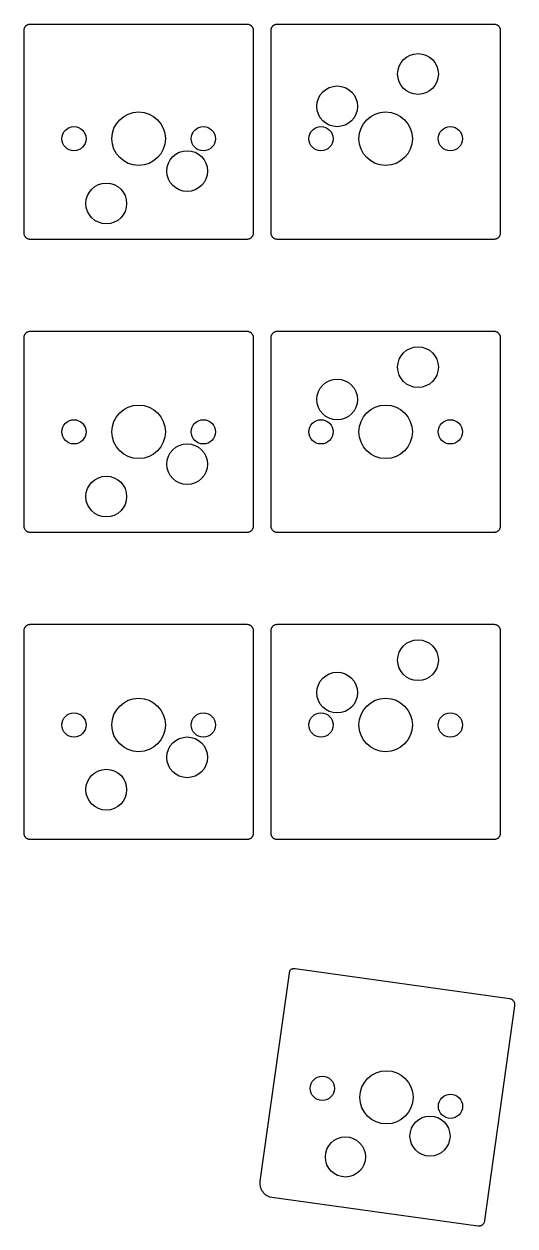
# Model space of a CAD drawing. Header units: millimetres. Extents: x 0.2 to 97, y -94.5 to -0.2.
# Drawn here: x 58.4 to 97, y -94.5 to -0.2 of the extents above; entities that cross this region are included whole.
import ezdxf

# ---------------------------------------------------------------- set-up
doc = ezdxf.new("R2010")
doc.units = ezdxf.units.MM
doc.layers.add('backer_cutting', color=7, linetype='Continuous')

msp = doc.modelspace()

# ---------------------------------------------------------------- linework, layer by layer
at = {"layer": 'backer_cutting'}
for p, q in [((58.4, -0.7), (58.401, -0.667)), ((58.4, -16.6), (58.4, -0.7)), ((58.401, -0.667), (58.404, -0.635)), ((58.404, -0.635), (58.41, -0.602)), ((58.41, -0.602), (58.417, -0.571)), ((58.417, -0.571), (58.427, -0.539)), ((58.427, -0.539), (58.438, -0.509)), ((58.438, -0.509), (58.452, -0.479)), ((58.452, -0.479), (58.467, -0.45)), ((58.467, -0.45), (58.484, -0.422)), ((58.484, -0.422), (58.503, -0.396)), ((58.503, -0.396), (58.524, -0.37)), ((58.524, -0.37), (58.546, -0.346)), ((58.546, -0.346), (58.57, -0.324)), ((58.57, -0.324), (58.596, -0.303)), ((58.596, -0.303), (58.622, -0.284)), ((58.622, -0.284), (58.65, -0.267)), ((58.65, -0.267), (58.679, -0.252)), ((58.679, -0.252), (58.709, -0.238)), ((58.709, -0.238), (58.739, -0.227)), ((58.739, -0.227), (58.771, -0.217)), ((58.771, -0.217), (58.802, -0.21)), ((58.802, -0.21), (58.835, -0.204)), ((58.835, -0.204), (58.867, -0.201)), ((58.867, -0.201), (58.9, -0.2)), ((58.9, -0.2), (75.9, -0.2)), ((75.9, -0.2), (75.933, -0.201)), ((75.933, -0.201), (75.965, -0.204)), ((75.965, -0.204), (75.998, -0.21)), ((75.998, -0.21), (76.029, -0.217)), ((76.029, -0.217), (76.061, -0.227)), ((76.061, -0.227), (76.091, -0.238)), ((76.091, -0.238), (76.121, -0.252)), ((76.121, -0.252), (76.15, -0.267)), ((76.15, -0.267), (76.178, -0.284)), ((76.178, -0.284), (76.204, -0.303)), ((76.204, -0.303), (76.23, -0.324)), ((76.23, -0.324), (76.254, -0.346)), ((76.254, -0.346), (76.276, -0.37)), ((76.276, -0.37), (76.297, -0.396)), ((76.297, -0.396), (76.316, -0.422)), ((76.316, -0.422), (76.333, -0.45)), ((76.333, -0.45), (76.348, -0.479)), ((76.348, -0.479), (76.362, -0.509)), ((76.362, -0.509), (76.373, -0.539)), ((76.373, -0.539), (76.383, -0.571)), ((76.383, -0.571), (76.39, -0.602)), ((76.39, -0.602), (76.396, -0.635)), ((76.396, -0.635), (76.399, -0.667)), ((76.399, -0.667), (76.4, -0.7)), ((76.4, -0.7), (76.4, -16.6)), ((77.8, -0.7), (77.801, -0.667)), ((77.8, -16.6), (77.8, -0.7)), ((77.801, -0.667), (77.804, -0.635)), ((77.804, -0.635), (77.81, -0.602)), ((77.81, -0.602), (77.817, -0.571)), ((77.817, -0.571), (77.827, -0.539)), ((77.827, -0.539), (77.838, -0.509)), ((77.838, -0.509), (77.852, -0.479)), ((77.852, -0.479), (77.867, -0.45)), ((77.867, -0.45), (77.884, -0.422)), ((77.884, -0.422), (77.903, -0.396)), ((77.903, -0.396), (77.924, -0.37)), ((77.924, -0.37), (77.946, -0.346)), ((77.946, -0.346), (77.97, -0.324)), ((77.97, -0.324), (77.996, -0.303)), ((77.996, -0.303), (78.022, -0.284)), ((78.022, -0.284), (78.05, -0.267)), ((78.05, -0.267), (78.079, -0.252)), ((78.079, -0.252), (78.109, -0.238)), ((78.109, -0.238), (78.139, -0.227)), ((78.139, -0.227), (78.171, -0.217)), ((78.171, -0.217), (78.202, -0.21)), ((78.202, -0.21), (78.235, -0.204)), ((78.235, -0.204), (78.267, -0.201)), ((78.267, -0.201), (78.3, -0.2)), ((78.3, -0.2), (95.3, -0.2)), ((95.3, -0.2), (95.333, -0.201)), ((95.333, -0.201), (95.365, -0.204)), ((95.365, -0.204), (95.398, -0.21)), ((95.398, -0.21), (95.429, -0.217)), ((95.429, -0.217), (95.461, -0.227)), ((95.461, -0.227), (95.491, -0.238)), ((95.491, -0.238), (95.521, -0.252)), ((95.521, -0.252), (95.55, -0.267)), ((95.55, -0.267), (95.578, -0.284)), ((95.578, -0.284), (95.604, -0.303)), ((95.604, -0.303), (95.63, -0.324)), ((95.63, -0.324), (95.654, -0.346)), ((95.654, -0.346), (95.676, -0.37)), ((95.676, -0.37), (95.697, -0.396)), ((95.697, -0.396), (95.716, -0.422)), ((95.716, -0.422), (95.733, -0.45)), ((95.733, -0.45), (95.748, -0.479)), ((95.748, -0.479), (95.762, -0.509)), ((95.762, -0.509), (95.773, -0.539)), ((95.773, -0.539), (95.783, -0.571)), ((95.783, -0.571), (95.79, -0.602)), ((95.79, -0.602), (95.796, -0.635)), ((95.796, -0.635), (95.799, -0.667)), ((95.799, -0.667), (95.8, -0.7)), ((95.8, -0.7), (95.8, -16.6)), ((58.401, -16.633), (58.4, -16.6)), ((58.404, -16.665), (58.401, -16.633)), ((58.41, -16.698), (58.404, -16.665)), ((58.417, -16.729), (58.41, -16.698)), ((58.427, -16.761), (58.417, -16.729)), ((58.438, -16.791), (58.427, -16.761)), ((58.452, -16.821), (58.438, -16.791)), ((58.467, -16.85), (58.452, -16.821)), ((58.484, -16.878), (58.467, -16.85)), ((58.503, -16.904), (58.484, -16.878)), ((58.524, -16.93), (58.503, -16.904)), ((58.546, -16.954), (58.524, -16.93)), ((58.57, -16.976), (58.546, -16.954)), ((58.596, -16.997), (58.57, -16.976)), ((76.23, -16.976), (76.204, -16.997)), ((76.254, -16.954), (76.23, -16.976)), ((76.276, -16.93), (76.254, -16.954)), ((76.297, -16.904), (76.276, -16.93)), ((76.316, -16.878), (76.297, -16.904)), ((76.333, -16.85), (76.316, -16.878)), ((76.348, -16.821), (76.333, -16.85)), ((76.362, -16.791), (76.348, -16.821)), ((76.373, -16.761), (76.362, -16.791)), ((76.383, -16.729), (76.373, -16.761)), ((76.39, -16.698), (76.383, -16.729)), ((76.396, -16.665), (76.39, -16.698)), ((76.399, -16.633), (76.396, -16.665)), ((76.4, -16.6), (76.399, -16.633)), ((77.801, -16.633), (77.8, -16.6)), ((77.804, -16.665), (77.801, -16.633)), ((77.81, -16.698), (77.804, -16.665)), ((77.817, -16.729), (77.81, -16.698)), ((77.827, -16.761), (77.817, -16.729)), ((77.838, -16.791), (77.827, -16.761)), ((77.852, -16.821), (77.838, -16.791)), ((77.867, -16.85), (77.852, -16.821)), ((77.884, -16.878), (77.867, -16.85)), ((77.903, -16.904), (77.884, -16.878)), ((77.924, -16.93), (77.903, -16.904)), ((77.946, -16.954), (77.924, -16.93)), ((77.97, -16.976), (77.946, -16.954)), ((77.996, -16.997), (77.97, -16.976)), ((95.63, -16.976), (95.604, -16.997)), ((95.654, -16.954), (95.63, -16.976)), ((95.676, -16.93), (95.654, -16.954)), ((95.697, -16.904), (95.676, -16.93)), ((95.716, -16.878), (95.697, -16.904)), ((95.733, -16.85), (95.716, -16.878)), ((95.748, -16.821), (95.733, -16.85)), ((95.762, -16.791), (95.748, -16.821)), ((95.773, -16.761), (95.762, -16.791)), ((95.783, -16.729), (95.773, -16.761)), ((95.79, -16.698), (95.783, -16.729)), ((95.796, -16.665), (95.79, -16.698)), ((95.799, -16.633), (95.796, -16.665)), ((95.8, -16.6), (95.799, -16.633)), ((58.622, -17.016), (58.596, -16.997)), ((58.65, -17.033), (58.622, -17.016)), ((58.679, -17.048), (58.65, -17.033)), ((58.709, -17.062), (58.679, -17.048)), ((58.739, -17.073), (58.709, -17.062)), ((58.771, -17.083), (58.739, -17.073)), ((58.802, -17.09), (58.771, -17.083)), ((58.835, -17.096), (58.802, -17.09)), ((58.867, -17.099), (58.835, -17.096)), ((58.9, -17.1), (58.867, -17.099)), ((75.9, -17.1), (58.9, -17.1)), ((75.933, -17.099), (75.9, -17.1)), ((75.965, -17.096), (75.933, -17.099)), ((75.998, -17.09), (75.965, -17.096)), ((76.029, -17.083), (75.998, -17.09)), ((76.061, -17.073), (76.029, -17.083)), ((76.091, -17.062), (76.061, -17.073)), ((76.121, -17.048), (76.091, -17.062)), ((76.15, -17.033), (76.121, -17.048)), ((76.178, -17.016), (76.15, -17.033)), ((76.204, -16.997), (76.178, -17.016)), ((78.022, -17.016), (77.996, -16.997)), ((78.05, -17.033), (78.022, -17.016)), ((78.079, -17.048), (78.05, -17.033)), ((78.109, -17.062), (78.079, -17.048)), ((78.139, -17.073), (78.109, -17.062)), ((78.171, -17.083), (78.139, -17.073)), ((78.202, -17.09), (78.171, -17.083)), ((78.235, -17.096), (78.202, -17.09)), ((78.267, -17.099), (78.235, -17.096)), ((78.3, -17.1), (78.267, -17.099)), ((95.3, -17.1), (78.3, -17.1)), ((95.333, -17.099), (95.3, -17.1)), ((95.365, -17.096), (95.333, -17.099)), ((95.398, -17.09), (95.365, -17.096)), ((95.429, -17.083), (95.398, -17.09)), ((95.461, -17.073), (95.429, -17.083)), ((95.491, -17.062), (95.461, -17.073)), ((95.521, -17.048), (95.491, -17.062)), ((95.55, -17.033), (95.521, -17.048)), ((95.578, -17.016), (95.55, -17.033)), ((95.604, -16.997), (95.578, -17.016)), ((58.484, -24.527), (58.503, -24.5)), ((58.503, -24.5), (58.524, -24.475)), ((58.524, -24.475), (58.546, -24.451)), ((58.546, -24.451), (58.57, -24.429)), ((58.57, -24.429), (58.596, -24.408)), ((58.596, -24.408), (58.622, -24.389)), ((58.622, -24.389), (58.65, -24.372)), ((58.65, -24.372), (58.679, -24.356)), ((58.679, -24.356), (58.709, -24.343)), ((58.709, -24.343), (58.739, -24.331)), ((58.739, -24.331), (58.771, -24.322)), ((58.771, -24.322), (58.802, -24.314)), ((58.802, -24.314), (58.835, -24.309)), ((58.835, -24.309), (58.867, -24.306)), ((58.867, -24.306), (58.9, -24.305)), ((58.9, -24.305), (75.9, -24.305)), ((75.9, -24.305), (75.933, -24.306)), ((75.933, -24.306), (75.965, -24.309)), ((75.965, -24.309), (75.998, -24.314)), ((75.998, -24.314), (76.029, -24.322)), ((76.029, -24.322), (76.061, -24.331)), ((76.061, -24.331), (76.091, -24.343)), ((76.091, -24.343), (76.121, -24.356)), ((76.121, -24.356), (76.15, -24.372)), ((76.15, -24.372), (76.178, -24.389)), ((76.178, -24.389), (76.204, -24.408)), ((76.204, -24.408), (76.23, -24.429)), ((76.23, -24.429), (76.254, -24.451)), ((76.254, -24.451), (76.276, -24.475)), ((76.276, -24.475), (76.297, -24.5)), ((76.297, -24.5), (76.316, -24.527)), ((77.884, -24.527), (77.903, -24.5)), ((77.903, -24.5), (77.924, -24.475)), ((77.924, -24.475), (77.946, -24.451)), ((77.946, -24.451), (77.97, -24.429)), ((77.97, -24.429), (77.996, -24.408)), ((77.996, -24.408), (78.022, -24.389)), ((78.022, -24.389), (78.05, -24.372)), ((78.05, -24.372), (78.079, -24.356)), ((78.079, -24.356), (78.109, -24.343)), ((78.109, -24.343), (78.139, -24.331)), ((78.139, -24.331), (78.171, -24.322)), ((78.171, -24.322), (78.202, -24.314)), ((78.202, -24.314), (78.235, -24.309)), ((78.235, -24.309), (78.267, -24.306)), ((78.267, -24.306), (78.3, -24.305)), ((78.3, -24.305), (95.3, -24.305)), ((95.3, -24.305), (95.333, -24.306)), ((95.333, -24.306), (95.365, -24.309)), ((95.365, -24.309), (95.398, -24.314)), ((95.398, -24.314), (95.429, -24.322)), ((95.429, -24.322), (95.461, -24.331)), ((95.461, -24.331), (95.491, -24.343)), ((95.491, -24.343), (95.521, -24.356)), ((95.521, -24.356), (95.55, -24.372)), ((95.55, -24.372), (95.578, -24.389)), ((95.578, -24.389), (95.604, -24.408)), ((95.604, -24.408), (95.63, -24.429)), ((95.63, -24.429), (95.654, -24.451)), ((95.654, -24.451), (95.676, -24.475)), ((95.676, -24.475), (95.697, -24.5)), ((95.697, -24.5), (95.716, -24.527)), ((58.4, -24.805), (58.401, -24.772)), ((58.4, -39.605), (58.4, -24.805)), ((58.401, -24.772), (58.404, -24.739)), ((58.404, -24.739), (58.41, -24.707)), ((58.41, -24.707), (58.417, -24.675)), ((58.417, -24.675), (58.427, -24.644)), ((58.427, -24.644), (58.438, -24.613)), ((58.438, -24.613), (58.452, -24.583)), ((58.452, -24.583), (58.467, -24.555)), ((58.467, -24.555), (58.484, -24.527)), ((76.316, -24.527), (76.333, -24.555)), ((76.333, -24.555), (76.348, -24.583)), ((76.348, -24.583), (76.362, -24.613)), ((76.362, -24.613), (76.373, -24.644)), ((76.373, -24.644), (76.383, -24.675)), ((76.383, -24.675), (76.39, -24.707)), ((76.39, -24.707), (76.396, -24.739)), ((76.396, -24.739), (76.399, -24.772)), ((76.399, -24.772), (76.4, -24.805)), ((76.4, -24.805), (76.4, -39.605)), ((77.8, -24.805), (77.801, -24.772)), ((77.8, -39.605), (77.8, -24.805)), ((77.801, -24.772), (77.804, -24.739)), ((77.804, -24.739), (77.81, -24.707)), ((77.81, -24.707), (77.817, -24.675)), ((77.817, -24.675), (77.827, -24.644)), ((77.827, -24.644), (77.838, -24.613)), ((77.838, -24.613), (77.852, -24.583)), ((77.852, -24.583), (77.867, -24.555)), ((77.867, -24.555), (77.884, -24.527)), ((95.716, -24.527), (95.733, -24.555)), ((95.733, -24.555), (95.748, -24.583)), ((95.748, -24.583), (95.762, -24.613)), ((95.762, -24.613), (95.773, -24.644)), ((95.773, -24.644), (95.783, -24.675)), ((95.783, -24.675), (95.79, -24.707)), ((95.79, -24.707), (95.796, -24.739)), ((95.796, -24.739), (95.799, -24.772)), ((95.799, -24.772), (95.8, -24.805)), ((95.8, -24.805), (95.8, -39.605)), ((58.401, -39.637), (58.4, -39.605)), ((76.4, -39.605), (76.399, -39.637)), ((77.801, -39.637), (77.8, -39.605)), ((95.8, -39.605), (95.799, -39.637)), ((58.404, -39.67), (58.401, -39.637)), ((58.41, -39.702), (58.404, -39.67)), ((58.417, -39.734), (58.41, -39.702)), ((58.427, -39.765), (58.417, -39.734)), ((58.438, -39.796), (58.427, -39.765)), ((58.452, -39.826), (58.438, -39.796)), ((58.467, -39.855), (58.452, -39.826)), ((58.484, -39.882), (58.467, -39.855)), ((58.503, -39.909), (58.484, -39.882)), ((58.524, -39.934), (58.503, -39.909)), ((58.546, -39.958), (58.524, -39.934)), ((58.57, -39.98), (58.546, -39.958)), ((58.596, -40.001), (58.57, -39.98)), ((58.622, -40.02), (58.596, -40.001)), ((58.65, -40.038), (58.622, -40.02)), ((58.679, -40.053), (58.65, -40.038)), ((58.709, -40.067), (58.679, -40.053)), ((58.739, -40.078), (58.709, -40.067)), ((58.771, -40.088), (58.739, -40.078)), ((58.802, -40.095), (58.771, -40.088)), ((58.835, -40.1), (58.802, -40.095)), ((58.867, -40.103), (58.835, -40.1)), ((58.9, -40.105), (58.867, -40.103)), ((75.9, -40.105), (58.9, -40.105)), ((75.933, -40.103), (75.9, -40.105)), ((75.965, -40.1), (75.933, -40.103)), ((75.998, -40.095), (75.965, -40.1)), ((76.029, -40.088), (75.998, -40.095)), ((76.061, -40.078), (76.029, -40.088)), ((76.091, -40.067), (76.061, -40.078)), ((76.121, -40.053), (76.091, -40.067)), ((76.15, -40.038), (76.121, -40.053)), ((76.178, -40.02), (76.15, -40.038)), ((76.204, -40.001), (76.178, -40.02)), ((76.23, -39.98), (76.204, -40.001)), ((76.254, -39.958), (76.23, -39.98)), ((76.276, -39.934), (76.254, -39.958)), ((76.297, -39.909), (76.276, -39.934)), ((76.316, -39.882), (76.297, -39.909)), ((76.333, -39.855), (76.316, -39.882)), ((76.348, -39.826), (76.333, -39.855)), ((76.362, -39.796), (76.348, -39.826)), ((76.373, -39.765), (76.362, -39.796)), ((76.383, -39.734), (76.373, -39.765)), ((76.39, -39.702), (76.383, -39.734)), ((76.396, -39.67), (76.39, -39.702)), ((76.399, -39.637), (76.396, -39.67)), ((77.804, -39.67), (77.801, -39.637)), ((77.81, -39.702), (77.804, -39.67)), ((77.817, -39.734), (77.81, -39.702)), ((77.827, -39.765), (77.817, -39.734)), ((77.838, -39.796), (77.827, -39.765)), ((77.852, -39.826), (77.838, -39.796)), ((77.867, -39.855), (77.852, -39.826)), ((77.884, -39.882), (77.867, -39.855)), ((77.903, -39.909), (77.884, -39.882)), ((77.924, -39.934), (77.903, -39.909)), ((77.946, -39.958), (77.924, -39.934)), ((77.97, -39.98), (77.946, -39.958)), ((77.996, -40.001), (77.97, -39.98)), ((78.022, -40.02), (77.996, -40.001)), ((78.05, -40.038), (78.022, -40.02)), ((78.079, -40.053), (78.05, -40.038)), ((78.109, -40.067), (78.079, -40.053)), ((78.139, -40.078), (78.109, -40.067)), ((78.171, -40.088), (78.139, -40.078)), ((78.202, -40.095), (78.171, -40.088)), ((78.235, -40.1), (78.202, -40.095)), ((78.267, -40.103), (78.235, -40.1)), ((78.3, -40.105), (78.267, -40.103)), ((95.3, -40.105), (78.3, -40.105)), ((95.333, -40.103), (95.3, -40.105)), ((95.365, -40.1), (95.333, -40.103)), ((95.398, -40.095), (95.365, -40.1)), ((95.429, -40.088), (95.398, -40.095)), ((95.461, -40.078), (95.429, -40.088)), ((95.491, -40.067), (95.461, -40.078)), ((95.521, -40.053), (95.491, -40.067)), ((95.55, -40.038), (95.521, -40.053)), ((95.578, -40.02), (95.55, -40.038)), ((95.604, -40.001), (95.578, -40.02)), ((95.63, -39.98), (95.604, -40.001)), ((95.654, -39.958), (95.63, -39.98)), ((95.676, -39.934), (95.654, -39.958)), ((95.697, -39.909), (95.676, -39.934)), ((95.716, -39.882), (95.697, -39.909)), ((95.733, -39.855), (95.716, -39.882)), ((95.748, -39.826), (95.733, -39.855)), ((95.762, -39.796), (95.748, -39.826)), ((95.773, -39.765), (95.762, -39.796)), ((95.783, -39.734), (95.773, -39.765)), ((95.79, -39.702), (95.783, -39.734)), ((95.796, -39.67), (95.79, -39.702)), ((95.799, -39.637), (95.796, -39.67)), ((58.4, -47.809), (58.401, -47.776)), ((58.4, -63.709), (58.4, -47.809)), ((58.401, -47.776), (58.404, -47.744)), ((58.404, -47.744), (58.41, -47.712)), ((58.41, -47.712), (58.417, -47.68)), ((58.417, -47.68), (58.427, -47.648)), ((58.427, -47.648), (58.438, -47.618)), ((58.438, -47.618), (58.452, -47.588)), ((58.452, -47.588), (58.467, -47.559)), ((58.467, -47.559), (58.484, -47.531)), ((58.484, -47.531), (58.503, -47.505)), ((58.503, -47.505), (58.524, -47.479)), ((58.524, -47.479), (58.546, -47.456)), ((58.546, -47.456), (58.57, -47.433)), ((58.57, -47.433), (58.596, -47.412)), ((58.596, -47.412), (58.622, -47.393)), ((58.622, -47.393), (58.65, -47.376)), ((58.65, -47.376), (58.679, -47.361)), ((58.679, -47.361), (58.709, -47.347)), ((58.709, -47.347), (58.739, -47.336)), ((58.739, -47.336), (58.771, -47.326)), ((58.771, -47.326), (58.802, -47.319)), ((58.802, -47.319), (58.835, -47.313)), ((58.835, -47.313), (58.867, -47.31)), ((58.867, -47.31), (58.9, -47.309)), ((58.9, -47.309), (75.9, -47.309)), ((75.9, -47.309), (75.933, -47.31)), ((75.933, -47.31), (75.965, -47.313)), ((75.965, -47.313), (75.998, -47.319)), ((75.998, -47.319), (76.029, -47.326)), ((76.029, -47.326), (76.061, -47.336)), ((76.061, -47.336), (76.091, -47.347)), ((76.091, -47.347), (76.121, -47.361)), ((76.121, -47.361), (76.15, -47.376)), ((76.15, -47.376), (76.178, -47.393)), ((76.178, -47.393), (76.204, -47.412)), ((76.204, -47.412), (76.23, -47.433)), ((76.23, -47.433), (76.254, -47.456)), ((76.254, -47.456), (76.276, -47.479)), ((76.276, -47.479), (76.297, -47.505)), ((76.297, -47.505), (76.316, -47.531)), ((76.316, -47.531), (76.333, -47.559)), ((76.333, -47.559), (76.348, -47.588)), ((76.348, -47.588), (76.362, -47.618)), ((76.362, -47.618), (76.373, -47.648)), ((76.373, -47.648), (76.383, -47.68)), ((76.383, -47.68), (76.39, -47.712)), ((76.39, -47.712), (76.396, -47.744)), ((76.396, -47.744), (76.399, -47.776)), ((76.399, -47.776), (76.4, -47.809)), ((76.4, -47.809), (76.4, -63.709)), ((77.8, -47.809), (77.801, -47.776)), ((77.8, -63.709), (77.8, -47.809)), ((77.801, -47.776), (77.804, -47.744)), ((77.804, -47.744), (77.81, -47.712)), ((77.81, -47.712), (77.817, -47.68)), ((77.817, -47.68), (77.827, -47.648)), ((77.827, -47.648), (77.838, -47.618)), ((77.838, -47.618), (77.852, -47.588)), ((77.852, -47.588), (77.867, -47.559)), ((77.867, -47.559), (77.884, -47.531)), ((77.884, -47.531), (77.903, -47.505)), ((77.903, -47.505), (77.924, -47.479)), ((77.924, -47.479), (77.946, -47.456)), ((77.946, -47.456), (77.97, -47.433)), ((77.97, -47.433), (77.996, -47.412)), ((77.996, -47.412), (78.022, -47.393)), ((78.022, -47.393), (78.05, -47.376)), ((78.05, -47.376), (78.079, -47.361)), ((78.079, -47.361), (78.109, -47.347)), ((78.109, -47.347), (78.139, -47.336)), ((78.139, -47.336), (78.171, -47.326)), ((78.171, -47.326), (78.202, -47.319)), ((78.202, -47.319), (78.235, -47.313)), ((78.235, -47.313), (78.267, -47.31)), ((78.267, -47.31), (78.3, -47.309)), ((78.3, -47.309), (95.3, -47.309)), ((95.3, -47.309), (95.333, -47.31)), ((95.333, -47.31), (95.365, -47.313)), ((95.365, -47.313), (95.398, -47.319)), ((95.398, -47.319), (95.429, -47.326)), ((95.429, -47.326), (95.461, -47.336)), ((95.461, -47.336), (95.491, -47.347)), ((95.491, -47.347), (95.521, -47.361)), ((95.521, -47.361), (95.55, -47.376)), ((95.55, -47.376), (95.578, -47.393)), ((95.578, -47.393), (95.604, -47.412)), ((95.604, -47.412), (95.63, -47.433)), ((95.63, -47.433), (95.654, -47.456)), ((95.654, -47.456), (95.676, -47.479)), ((95.676, -47.479), (95.697, -47.505)), ((95.697, -47.505), (95.716, -47.531)), ((95.716, -47.531), (95.733, -47.559)), ((95.733, -47.559), (95.748, -47.588)), ((95.748, -47.588), (95.762, -47.618)), ((95.762, -47.618), (95.773, -47.648)), ((95.773, -47.648), (95.783, -47.68)), ((95.783, -47.68), (95.79, -47.712)), ((95.79, -47.712), (95.796, -47.744)), ((95.796, -47.744), (95.799, -47.776)), ((95.799, -47.776), (95.8, -47.809)), ((95.8, -47.809), (95.8, -63.709)), ((58.401, -63.742), (58.4, -63.709)), ((58.404, -63.774), (58.401, -63.742)), ((58.41, -63.807), (58.404, -63.774)), ((58.417, -63.839), (58.41, -63.807)), ((58.427, -63.87), (58.417, -63.839)), ((58.438, -63.9), (58.427, -63.87)), ((58.452, -63.93), (58.438, -63.9)), ((58.467, -63.959), (58.452, -63.93)), ((58.484, -63.987), (58.467, -63.959)), ((58.503, -64.014), (58.484, -63.987)), ((58.524, -64.039), (58.503, -64.014)), ((58.546, -64.063), (58.524, -64.039)), ((58.57, -64.085), (58.546, -64.063)), ((58.596, -64.106), (58.57, -64.085)), ((58.622, -64.125), (58.596, -64.106)), ((58.65, -64.142), (58.622, -64.125)), ((58.679, -64.158), (58.65, -64.142)), ((76.15, -64.142), (76.121, -64.158)), ((76.178, -64.125), (76.15, -64.142)), ((76.204, -64.106), (76.178, -64.125)), ((76.23, -64.085), (76.204, -64.106)), ((76.254, -64.063), (76.23, -64.085)), ((76.276, -64.039), (76.254, -64.063)), ((76.297, -64.014), (76.276, -64.039)), ((76.316, -63.987), (76.297, -64.014)), ((76.333, -63.959), (76.316, -63.987)), ((76.348, -63.93), (76.333, -63.959)), ((76.362, -63.9), (76.348, -63.93)), ((76.373, -63.87), (76.362, -63.9)), ((76.383, -63.839), (76.373, -63.87)), ((76.39, -63.807), (76.383, -63.839)), ((76.396, -63.774), (76.39, -63.807)), ((76.399, -63.742), (76.396, -63.774)), ((76.4, -63.709), (76.399, -63.742)), ((77.801, -63.742), (77.8, -63.709)), ((77.804, -63.774), (77.801, -63.742)), ((77.81, -63.807), (77.804, -63.774)), ((77.817, -63.839), (77.81, -63.807)), ((77.827, -63.87), (77.817, -63.839)), ((77.838, -63.9), (77.827, -63.87)), ((77.852, -63.93), (77.838, -63.9)), ((77.867, -63.959), (77.852, -63.93)), ((77.884, -63.987), (77.867, -63.959)), ((77.903, -64.014), (77.884, -63.987)), ((77.924, -64.039), (77.903, -64.014)), ((77.946, -64.063), (77.924, -64.039)), ((77.97, -64.085), (77.946, -64.063)), ((77.996, -64.106), (77.97, -64.085)), ((78.022, -64.125), (77.996, -64.106)), ((78.05, -64.142), (78.022, -64.125)), ((78.079, -64.158), (78.05, -64.142)), ((95.55, -64.142), (95.521, -64.158)), ((95.578, -64.125), (95.55, -64.142)), ((95.604, -64.106), (95.578, -64.125)), ((95.63, -64.085), (95.604, -64.106)), ((95.654, -64.063), (95.63, -64.085)), ((95.676, -64.039), (95.654, -64.063)), ((95.697, -64.014), (95.676, -64.039)), ((95.716, -63.987), (95.697, -64.014)), ((95.733, -63.959), (95.716, -63.987)), ((95.748, -63.93), (95.733, -63.959)), ((95.762, -63.9), (95.748, -63.93)), ((95.773, -63.87), (95.762, -63.9)), ((95.783, -63.839), (95.773, -63.87)), ((95.79, -63.807), (95.783, -63.839)), ((95.796, -63.774), (95.79, -63.807)), ((95.799, -63.742), (95.796, -63.774)), ((95.8, -63.709), (95.799, -63.742)), ((58.709, -64.171), (58.679, -64.158)), ((58.739, -64.183), (58.709, -64.171)), ((58.771, -64.192), (58.739, -64.183)), ((58.802, -64.2), (58.771, -64.192)), ((58.835, -64.205), (58.802, -64.2)), ((58.867, -64.208), (58.835, -64.205)), ((58.9, -64.209), (58.867, -64.208)), ((75.9, -64.209), (58.9, -64.209)), ((75.933, -64.208), (75.9, -64.209)), ((75.965, -64.205), (75.933, -64.208)), ((75.998, -64.2), (75.965, -64.205)), ((76.029, -64.192), (75.998, -64.2)), ((76.061, -64.183), (76.029, -64.192)), ((76.091, -64.171), (76.061, -64.183)), ((76.121, -64.158), (76.091, -64.171)), ((78.109, -64.171), (78.079, -64.158)), ((78.139, -64.183), (78.109, -64.171)), ((78.171, -64.192), (78.139, -64.183)), ((78.202, -64.2), (78.171, -64.192)), ((78.235, -64.205), (78.202, -64.2)), ((78.267, -64.208), (78.235, -64.205)), ((78.3, -64.209), (78.267, -64.208)), ((95.3, -64.209), (78.3, -64.209)), ((95.333, -64.208), (95.3, -64.209)), ((95.365, -64.205), (95.333, -64.208)), ((95.398, -64.2), (95.365, -64.205)), ((95.429, -64.192), (95.398, -64.2)), ((95.461, -64.183), (95.429, -64.192)), ((95.491, -64.171), (95.461, -64.183)), ((95.521, -64.158), (95.491, -64.171)), ((79.241, -74.509), (76.931, -91.017)), ((79.247, -74.503), (79.241, -74.509)), ((79.281, -74.468), (79.247, -74.503)), ((79.319, -74.436), (79.281, -74.468)), ((79.359, -74.409), (79.319, -74.436)), ((79.402, -74.385), (79.359, -74.409)), ((79.447, -74.366), (79.402, -74.385)), ((79.494, -74.352), (79.447, -74.366)), ((79.542, -74.342), (79.494, -74.352)), ((79.591, -74.336), (79.542, -74.342)), ((79.64, -74.336), (79.591, -74.336)), ((79.689, -74.34), (79.64, -74.336)), ((96.525, -76.696), (79.689, -74.34)), ((94.595, -94.097), (96.951, -77.261)), ((96.573, -76.705), (96.525, -76.696)), ((96.62, -76.719), (96.573, -76.705)), ((96.666, -76.738), (96.62, -76.719)), ((96.709, -76.76), (96.666, -76.738)), ((96.75, -76.787), (96.709, -76.76)), ((96.788, -76.818), (96.75, -76.787)), ((96.823, -76.853), (96.788, -76.818)), ((96.855, -76.89), (96.823, -76.853)), ((96.882, -76.931), (96.855, -76.89)), ((96.906, -76.974), (96.882, -76.931)), ((96.925, -77.019), (96.906, -76.974)), ((96.94, -77.066), (96.925, -77.019)), ((96.95, -77.114), (96.94, -77.066)), ((96.955, -77.163), (96.95, -77.114)), ((96.951, -77.261), (96.955, -77.212)), ((96.955, -77.212), (96.955, -77.163)), ((76.921, -91.129), (76.92, -91.183)), ((76.92, -91.183), (76.92, -91.184)), ((76.92, -91.184), (76.922, -91.238)), ((76.925, -91.074), (76.921, -91.128)), ((76.921, -91.128), (76.921, -91.129)), ((76.922, -91.238), (76.922, -91.239)), ((76.922, -91.239), (76.927, -91.293)), ((76.931, -91.017), (76.925, -91.073)), ((76.925, -91.073), (76.925, -91.074)), ((76.927, -91.293), (76.927, -91.293)), ((76.927, -91.293), (76.934, -91.347)), ((76.931, -91.017), (76.931, -91.017)), ((76.934, -91.347), (76.934, -91.348)), ((76.934, -91.348), (76.944, -91.402)), ((76.944, -91.402), (76.944, -91.402)), ((76.944, -91.402), (76.956, -91.455)), ((76.956, -91.455), (76.956, -91.456)), ((76.956, -91.456), (76.971, -91.508)), ((76.971, -91.508), (76.971, -91.508)), ((76.971, -91.508), (76.989, -91.56)), ((76.989, -91.56), (76.989, -91.56)), ((76.989, -91.56), (77.007, -91.605)), ((77.007, -91.605), (77.007, -91.606)), ((77.007, -91.606), (77.032, -91.662)), ((77.032, -91.662), (77.032, -91.662)), ((77.032, -91.662), (77.057, -91.71)), ((77.057, -91.71), (77.057, -91.711)), ((77.057, -91.711), (77.084, -91.757)), ((77.084, -91.757), (77.084, -91.758)), ((77.084, -91.758), (77.118, -91.809)), ((77.118, -91.809), (77.118, -91.809)), ((77.118, -91.809), (77.142, -91.843)), ((77.142, -91.843), (77.143, -91.844)), ((77.143, -91.844), (77.181, -91.892)), ((77.181, -91.892), (77.181, -91.892)), ((77.181, -91.892), (77.217, -91.933)), ((77.217, -91.933), (77.217, -91.933)), ((77.217, -91.933), (77.255, -91.973)), ((77.255, -91.973), (77.255, -91.973)), ((77.255, -91.973), (77.295, -92.01)), ((77.295, -92.01), (77.337, -92.046)), ((77.295, -92.01), (77.295, -92.01)), ((77.337, -92.046), (77.375, -92.075)), ((77.337, -92.046), (77.337, -92.046)), ((77.375, -92.075), (77.376, -92.076)), ((77.376, -92.076), (77.426, -92.111)), ((77.426, -92.111), (77.472, -92.139)), ((77.426, -92.111), (77.426, -92.111)), ((77.472, -92.139), (77.473, -92.14)), ((77.473, -92.14), (77.52, -92.166)), ((77.52, -92.166), (77.521, -92.166)), ((77.521, -92.166), (77.57, -92.191)), ((77.57, -92.191), (77.62, -92.212)), ((77.57, -92.191), (77.57, -92.191)), ((77.62, -92.212), (77.62, -92.213)), ((77.62, -92.213), (77.671, -92.232)), ((77.671, -92.232), (77.672, -92.232)), ((77.672, -92.232), (77.68, -92.235)), ((77.68, -92.235), (94.031, -94.523)), ((94.473, -94.36), (94.504, -94.322)), ((94.504, -94.322), (94.531, -94.281)), ((94.531, -94.281), (94.554, -94.237)), ((94.554, -94.237), (94.572, -94.192)), ((94.572, -94.192), (94.586, -94.145)), ((94.586, -94.145), (94.595, -94.097)), ((94.031, -94.523), (94.079, -94.527)), ((94.079, -94.527), (94.129, -94.527)), ((94.129, -94.527), (94.177, -94.521)), ((94.177, -94.521), (94.225, -94.511)), ((94.225, -94.511), (94.272, -94.497)), ((94.272, -94.497), (94.317, -94.478)), ((94.317, -94.478), (94.36, -94.454)), ((94.36, -94.454), (94.401, -94.427)), ((94.401, -94.427), (94.439, -94.395)), ((94.439, -94.395), (94.473, -94.36))]:
    msp.add_line(p, q, dxfattribs=at)
for centre, radius in [((89.34, -4.12), 1.6), ((82.99, -6.66), 1.6), ((67.4, -9.2), 2.1), ((86.8, -9.2), 2.1), ((62.32, -9.2), 0.95), ((72.48, -9.2), 0.95), ((81.72, -9.2), 0.95), ((91.88, -9.2), 0.95), ((71.21, -11.74), 1.6), ((64.86, -14.28), 1.6), ((89.34, -27.125), 1.6), ((82.99, -29.665), 1.6), ((67.4, -32.205), 2.1), ((86.8, -32.205), 2.1), ((62.32, -32.205), 0.95), ((72.48, -32.205), 0.95), ((81.72, -32.205), 0.95), ((91.88, -32.205), 0.95), ((71.21, -34.745), 1.6), ((64.86, -37.285), 1.6), ((89.34, -50.129), 1.6), ((82.99, -52.669), 1.6), ((67.4, -55.209), 2.1), ((86.8, -55.209), 2.1), ((62.32, -55.209), 0.95), ((72.48, -55.209), 0.95), ((81.72, -55.209), 0.95), ((91.88, -55.209), 0.95), ((71.21, -57.749), 1.6), ((64.86, -60.289), 1.6), ((81.829, -83.727), 0.95), ((86.86, -84.431), 2.09), ((91.891, -85.135), 0.95), ((90.281, -87.475), 1.575), ((83.64, -89.11), 1.575)]:
    msp.add_circle(centre, radius, dxfattribs=at)

doc.saveas('drawing.dxf')
